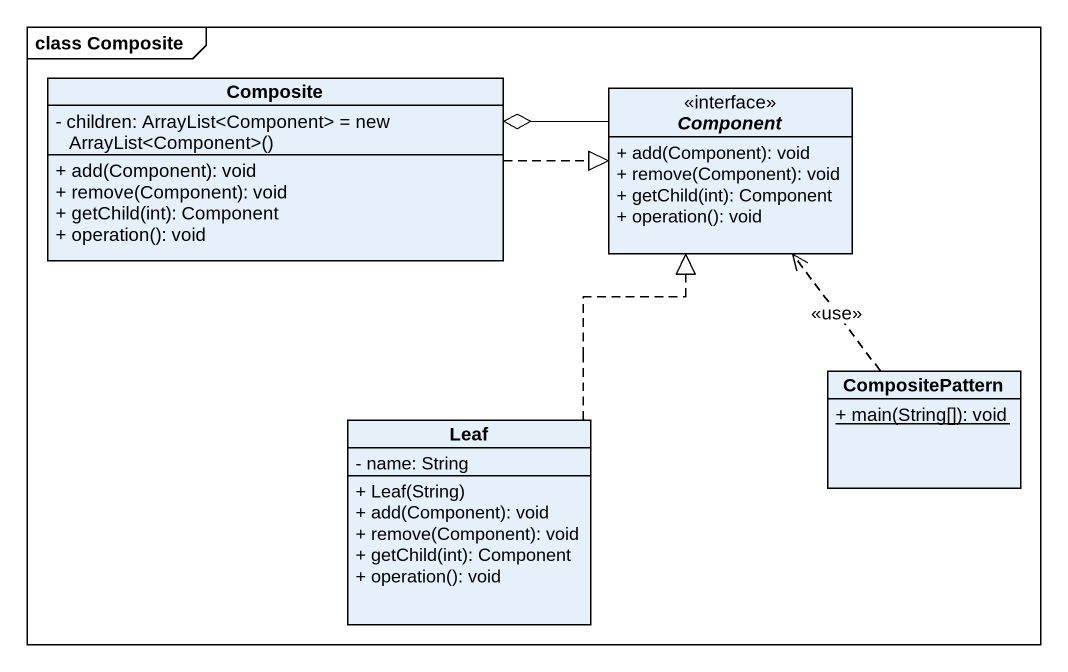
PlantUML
@startuml
mainframe class Composite
hide circle
hide empty members
skinparam classAttributeIconSize 0
class Composite {
  {field} - children: ArrayList<Component> = new ArrayList<Component>()
  + add(Component): void
  + remove(Component): void
  + getChild(int): Component
  + operation(): void
}
interface "Component" as Component_ <<interface>> {
  + add(Component): void
  + remove(Component): void
  + getChild(int): Component
  + operation(): void
}
class CompositePattern {
  {static} + main(String[]): void
}
class Leaf {
  - name: String
  + Leaf(String)
  + add(Component): void
  + remove(Component): void
  + getChild(int): Component
  + operation(): void
}
Composite .right.|> Component_
Component_ -left-o Composite
CompositePattern .up.> Component_ : <<use>>
Leaf .up.|> Component_
@enduml
